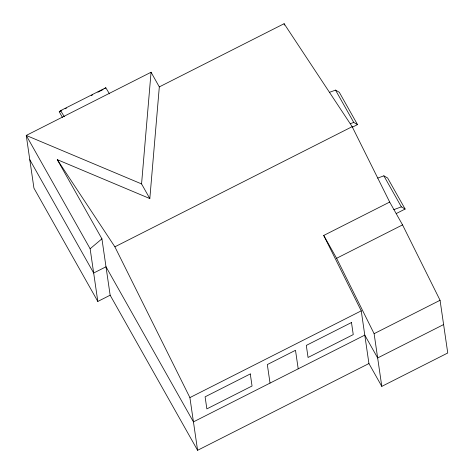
<?xml version="1.0" encoding="UTF-8"?>
<svg xmlns="http://www.w3.org/2000/svg" width="474" height="474" viewBox="0 0 474 474"><rect width="100%" height="100%" fill="white"/><g stroke="black" fill="none" stroke-linecap="round" stroke-linejoin="round"><path stroke-width="0.71" d="M149.825 198.565L141.566 183.918L151.058 72.249L26.248 135.44L33.938 188.137L97.816 301.446L110.146 295.207L101.922 238.837L57.283 159.661L149.825 198.565L159.317 86.896L151.058 72.249M97.816 301.446L90.131 248.749L101.922 238.837M62.432 117.422L59.244 111.763L60.619 110.626L105.803 87.749L109.494 93.852M104.89 88.508L105.803 87.749M59.244 111.763L61.863 110.436M65.139 108.783L66.449 108.119M91.334 95.517L92.643 94.853M97.881 92.199L103.119 89.55M159.317 86.896L284.122 23.7L352.17 126.677L389.681 202.066L402.55 224.895L440.062 300.285L447.752 352.988L381.801 386.375L368.932 363.546L361.241 310.843L323.73 235.454L389.681 202.066M57.283 159.661L114.88 246.824L352.17 126.677M352.437 127.174L357.52 124.603L339.301 92.294L335.527 90.107L329.365 92.383M396.234 213.543L405.128 209.046L387.631 178.011L383.857 175.83L377.695 178.1M323.73 235.454L336.605 258.289L402.55 224.895M368.932 363.546L197.587 450.3L189.902 397.603L361.241 310.843M381.801 386.375L374.116 333.678L440.062 300.285M443.605 324.566L377.659 357.959L364.784 335.124L193.439 421.884L105.998 266.785L93.674 273.024L29.791 159.72M350.322 123.684L353.746 122.422L357.52 124.603M393.817 209.638L401.354 206.86L405.128 209.046M141.566 183.918L26.248 135.44L90.131 248.749M60.619 110.626L64.31 116.734M335.527 90.107L353.746 122.422M383.857 175.83L401.354 206.86M110.146 295.207L197.587 450.3M336.605 258.289L374.116 333.678M114.88 246.824L189.902 397.603M284.122 23.7L284.329 25.128M298.205 368.837L295.498 350.298L267.324 364.565L270.026 383.105M351.483 322.527L306.299 345.41L308.059 357.473L353.249 334.597L351.483 322.527M250.284 373.945L205.1 396.827L206.86 408.89L252.049 386.008L250.284 373.945"/></g></svg>
